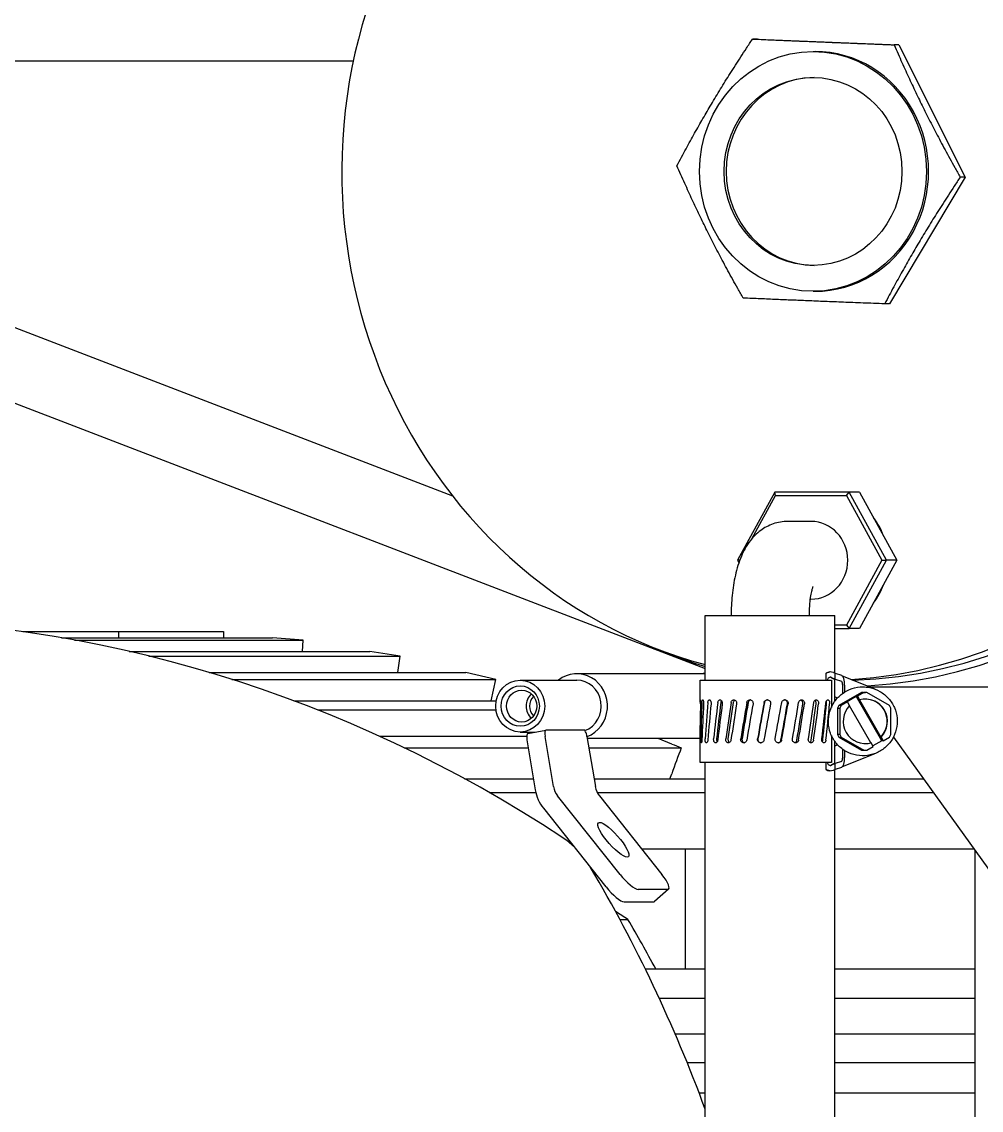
# Model space of a CAD drawing. Header units: millimetres. Extents: x -360063 to 84100, y -179792 to 59400.
# Drawn here: x 7804.4 to 7952.4, y 43880.3 to 44048.3 of the extents above; entities that cross this region are included whole.
import ezdxf

# ---------------------------------------------------------------- set-up
doc = ezdxf.new("R2010")
doc.units = ezdxf.units.MM
doc.header["$LTSCALE"] = 100
doc.layers.add('Visible', color=7, linetype='Continuous', lineweight=25)

msp = doc.modelspace()

# ---------------------------------------------------------------- linework, layer by layer
at = {"layer": 'Visible'}
for p, q in [((7917.83, 44045.6), (7917.08, 44045.6)), ((7917.83, 44045.6), (7939.67, 44044.71)), ((7939.67, 44044.71), (7938.92, 44044.71)), ((7939.67, 44044.71), (7949.87, 44024.29)), ((7926.41, 44043.67), (7926.73, 44043.67)), ((7855.49, 44042.17), (7743.44, 44042.17)), ((7741.82, 44024.71), (7870.8, 43975.11)), ((7949.87, 44024.29), (7938.22, 44004.74)), ((7949.87, 44024.29), (7949.11, 44024.29)), ((7730.02, 44017.6), (7909.79, 43948.46)), ((7926.41, 44006.67), (7926.73, 44006.67)), ((7938.22, 44004.74), (7937.47, 44004.74)), ((7920.51, 43975.67), (7914.77, 43965.17)), ((7931.99, 43975.67), (7920.51, 43975.67)), ((7920.62, 43975.17), (7920.51, 43975.67)), ((7931.55, 43975.17), (7931.99, 43975.67)), ((7933.6, 43975.67), (7931.99, 43975.67)), ((7937.72, 43965.17), (7931.99, 43975.67)), ((7933.6, 43975.67), (7939.34, 43965.17)), ((7916.96, 43968.47), (7920.62, 43975.17)), ((7920.62, 43975.17), (7931.55, 43975.17)), ((7931.55, 43975.17), (7937.01, 43965.17)), ((7926.09, 43971.17), (7922.53, 43971.17)), ((7915.11, 43965.17), (7914.77, 43965.17)), ((7914.77, 43965.17), (7914.98, 43964.8)), ((7937.01, 43965.17), (7931.55, 43955.17)), ((7931.99, 43954.67), (7937.72, 43965.17)), ((7939.34, 43965.17), (7933.6, 43954.67)), ((7937.01, 43965.17), (7937.72, 43965.17)), ((7939.34, 43965.17), (7937.72, 43965.17)), ((7926.09, 43959.17), (7925.95, 43959.17)), ((7909.79, 43956.67), (7929.79, 43956.67)), ((7909.79, 43946.67), (7909.79, 43956.67)), ((7929.79, 43947.75), (7929.79, 43956.67)), ((7804.51, 43954.17), (7819.33, 43954.17)), ((7819.33, 43953.23), (7819.33, 43954.17)), ((7819.33, 43954.17), (7835.46, 43954.17)), ((7835.46, 43954.17), (7835.46, 43953.23)), ((7931.55, 43955.17), (7929.79, 43955.17)), ((7929.79, 43954.67), (7931.99, 43954.67)), ((7931.55, 43955.17), (7931.99, 43954.67)), ((7933.6, 43954.67), (7931.99, 43954.67)), ((7810.48, 43953.23), (7843.05, 43953.23)), ((7812.5, 43952.86), (7847.77, 43952.86)), ((7847.77, 43952.86), (7843.05, 43953.23)), ((7847.65, 43951.12), (7847.77, 43952.86)), ((7820.91, 43951.12), (7858.05, 43951.12)), ((7823.96, 43950.4), (7862.73, 43950.4)), ((7862.73, 43950.4), (7858.05, 43951.12)), ((7862.38, 43947.88), (7862.73, 43950.4)), ((7833.25, 43947.88), (7872.86, 43947.88)), ((7877.48, 43946.79), (7872.86, 43947.88)), ((7909.61, 43947.67), (7889.97, 43947.67)), ((7928.43, 43946.67), (7928.43, 43947.76)), ((7929.08, 43947.94), (7928.99, 43947.94)), ((7929.25, 43947.09), (7929.84, 43946.85)), ((7929.56, 43947.85), (7929.84, 43947.73)), ((7929.84, 43947.73), (7930.8, 43947.42)), ((7929.84, 43946.85), (7929.84, 43947.73)), ((7929.84, 43946.85), (7930.8, 43946.54)), ((7930.82, 43947.41), (7935.78, 43945.37)), ((7836.77, 43946.79), (7877.48, 43946.79)), ((7876.79, 43943.5), (7877.48, 43946.79)), ((7881.25, 43946.67), (7889.97, 43946.67)), ((7909.02, 43946.67), (7929.25, 43946.67)), ((7909.02, 43943.63), (7909.02, 43946.67)), ((7929.25, 43946.67), (7929.25, 43942.48)), ((7929.79, 43943.43), (7929.79, 43946.71)), ((7930.98, 43945.99), (7930.98, 43944.62)), ((7931.28, 43945.89), (7931.28, 43944.83)), ((7935.06, 43945.67), (7969.37, 43945.67)), ((7846.32, 43943.5), (7877.55, 43943.5)), ((7929.79, 43944.12), (7930.21, 43943.94)), ((7930.19, 43943.92), (7929.79, 43944.09)), ((7933.87, 43944.76), (7930.4, 43942.74)), ((7931.55, 43943.31), (7933.08, 43944.2)), ((7933.08, 43944.2), (7933.27, 43944.2)), ((7937.03, 43937.33), (7933.08, 43944.2)), ((7934.24, 43944.76), (7933.27, 43944.2)), ((7933.27, 43944.2), (7933.6, 43943.63)), ((7933.6, 43943.63), (7933.56, 43943.63)), ((7933.56, 43943.63), (7936.86, 43937.9)), ((7933.87, 43944.76), (7934.24, 43944.76)), ((7934.11, 43944.76), (7934.48, 43944.76)), ((7938.19, 43942.74), (7934.72, 43944.76)), ((7850.04, 43942.07), (7877.51, 43942.07)), ((7928.43, 43942.5), (7928.43, 43943.34)), ((7930.16, 43942.33), (7930.53, 43942.33)), ((7930.16, 43942.33), (7930.16, 43938.31)), ((7930.77, 43942.74), (7930.4, 43942.74)), ((7930.53, 43942.33), (7930.53, 43938.31)), ((7931.74, 43943.31), (7930.77, 43942.74)), ((7931.74, 43943.31), (7931.55, 43943.31)), ((7932.06, 43942.74), (7931.74, 43943.31)), ((7935.33, 43937.01), (7932.04, 43942.72)), ((7938.43, 43938.31), (7938.43, 43942.33)), ((7881.25, 43938.67), (7883.51, 43938.67)), ((7882.43, 43938.46), (7885.22, 43938.98)), ((7885.24, 43938.99), (7891.06, 43938.99)), ((7909.02, 43933.97), (7909.02, 43939.7)), ((7859.55, 43938.02), (7882.25, 43938.02)), ((7882.29, 43937.48), (7883.58, 43929.73)), ((7886.38, 43930.25), (7885.08, 43938)), ((7891.54, 43938), (7892.84, 43930.25)), ((7909.02, 43937.67), (7891.6, 43937.67)), ((7904.61, 43936.82), (7902.51, 43937.67)), ((7929.25, 43938.16), (7929.25, 43933.97)), ((7929.79, 43933.93), (7929.79, 43937.21)), ((7930.53, 43938.31), (7930.16, 43938.31)), ((7930.4, 43937.9), (7930.77, 43937.9)), ((7930.4, 43937.9), (7933.87, 43935.88)), ((7930.77, 43937.9), (7934.24, 43935.88)), ((7935.36, 43937.01), (7935.33, 43937.01)), ((7935.69, 43936.44), (7935.36, 43937.01)), ((7937.03, 43937.33), (7935.64, 43936.53)), ((7936.86, 43937.9), (7936.9, 43937.9)), ((7936.9, 43937.9), (7937.22, 43937.33)), ((7937.22, 43937.33), (7937.03, 43937.33)), ((7937.22, 43937.33), (7938.19, 43937.9)), ((7938.81, 43937.89), (7958.06, 43911.1)), ((7863.35, 43936.24), (7882.5, 43936.24)), ((7891.84, 43936.24), (7906.09, 43936.24)), ((7929.79, 43936.55), (7930.19, 43936.72)), ((7930.21, 43936.7), (7929.79, 43936.52)), ((7935.78, 43935.27), (7930.82, 43933.23)), ((7930.98, 43936.02), (7930.98, 43934.65)), ((7931.28, 43935.81), (7931.28, 43934.75)), ((7934.24, 43935.88), (7933.87, 43935.88)), ((7934.11, 43935.87), (7934.48, 43935.87)), ((7934.72, 43935.88), (7935.69, 43936.44)), ((7929.25, 43933.97), (7909.02, 43933.97)), ((7909.79, 43876.87), (7909.79, 43933.97)), ((7928.43, 43932.88), (7928.43, 43933.97)), ((7929.84, 43933.79), (7929.25, 43933.55)), ((7930.8, 43934.1), (7929.84, 43933.79)), ((7929.84, 43932.91), (7929.84, 43933.79)), ((7904.33, 43931.46), (7904.61, 43932.23)), ((7929.08, 43932.7), (7928.99, 43932.7)), ((7929.84, 43932.91), (7929.56, 43932.79)), ((7929.79, 43876.87), (7929.79, 43932.89)), ((7930.8, 43933.22), (7929.84, 43932.91)), ((7872.67, 43931.46), (7883.29, 43931.46)), ((7892.64, 43931.46), (7909.79, 43931.46)), ((7929.79, 43931.46), (7943.43, 43931.46)), ((7876.45, 43929.35), (7883.66, 43929.35)), ((7896.65, 43916.69), (7887, 43928.84)), ((7893.13, 43929.35), (7909.79, 43929.35)), ((7893.46, 43928.84), (7903.11, 43916.69)), ((7929.79, 43929.35), (7944.94, 43929.35)), ((7884.82, 43926.92), (7894.48, 43914.76)), ((7899.95, 43920.66), (7906.71, 43920.66)), ((7906.71, 43920.66), (7909.79, 43920.66)), ((7906.71, 43920.66), (7906.71, 43902.13)), ((7929.79, 43920.66), (7951.18, 43920.66)), ((7951.41, 43615.17), (7951.41, 43920.36)), ((7903.97, 43914.39), (7899.45, 43914.39)), ((7904.13, 43914.44), (7901.96, 43912.52)), ((7897.27, 43912.46), (7901.79, 43912.46)), ((7896.62, 43909.75), (7897.86, 43909.75)), ((7900.53, 43902.13), (7909.79, 43902.13)), ((7929.79, 43902.13), (7951.41, 43902.13)), ((7902.69, 43897.6), (7909.79, 43897.6)), ((7929.79, 43897.6), (7951.41, 43897.6)), ((7905.15, 43892.08), (7909.79, 43892.08)), ((7929.79, 43892.08), (7951.41, 43892.08)), ((7906.99, 43887.7), (7909.79, 43887.7)), ((7929.79, 43887.7), (7951.41, 43887.7)), ((7908.83, 43883.02), (7909.79, 43883.02)), ((7929.79, 43883.02), (7951.41, 43883.02))]:
    msp.add_line(p, q, dxfattribs=at)
for centre, major_axis, ratio, start_param, end_param in [((7907.19, 43800.17), (0, 476.5), 0.946407, 0.109602, 2.931834), ((7901.38, 43800.17), (0, 461), 0.946407, 6.257012, 9.247012), ((7930.61, 44025.17), (0, -79.5), 0.946407, 0.055233, 2.97471), ((7928.02, 44025.17), (0, 78.5), 0.946407, 3.199258, 6.089723), ((7930.61, 44025.17), (0, 78.5), 0.946407, 3.167839, 6.089723), ((7928.02, 44025.17), (0, -78.5), 0.946407, 4.187872, 6.035192), ((7926.73, 44025.17), (0, -18.5), 0.946407, 0, 3.141593), ((7926.73, 44025.17), (0, -14.5), 0.946407, 3.153361, 6.271417), ((7926.09, 43965.17), (0, 6), 0.946407, 3.141593, 6.283185), ((7928.02, 43965.17), (0, -10.48), 0.946407, 1.939604, 2.249186), ((7928.02, 43965.17), (0, -10.48), 0.946407, 0.892406, 1.201989), ((7776.38, 43734.35), (0, 221.82), 0.946407, 5.723661, 6.283185), ((7930.61, 44025.17), (0, -79.5), 0.946407, 5.892144, 6.002814), ((7889.97, 43942.67), (0, 5), 0.946407, 3.482459, 6.926686), ((7929.08, 43946.67), (-0.65, 1.09), 0.998456, 5.355764, 6.283185), ((7929.08, 43946.67), (0, 0.457), 0.996743, 5.894376, 7.853982), ((7919.79, 43950.79), (-10, 4.09), 0.028311, 3.153163, 3.516347), ((7930.8, 43946.05), (-0.06, 1.38), 0.346229, 4.58363, 6.154426), ((7889.97, 43942.67), (0, 4), 0.946407, 3.476473, 6.283185), ((7930.8, 43946.05), (-0.022, 0.497), 0.346229, 4.58363, 6.154426), ((7884.48, 43942.67), (0, -2.46), 0.946407, 3.846275, 5.578503), ((7884.57, 43942.67), (0, -2), 0.946407, 3.867689, 5.557089), ((7934.48, 43940.32), (0, 3.43), 0.996743, 3.927447, 6.544529), ((7934.11, 43940.32), (0, 4.44), 0.996743, 0, 0.05329), ((7934.48, 43940.32), (0, 4.44), 0.996743, 6.229895, 6.336476), ((7934.44, 43940.32), (0, 3.43), 0.996743, 3.927447, 6.278091), ((7919.79, 43937.46), (0.42, -59.61), 0.18052, 4.617401, 4.67365), ((7919.79, 43943.18), (0.42, -59.61), 0.18052, 4.710375, 4.721636), ((7919.79, 43943.18), (-2.38, -59.61), 0.176183, 4.71868, 4.813157), ((7919.79, 43937.46), (-2.38, -59.61), 0.176183, 4.625706, 4.720183), ((7919.79, 43943.18), (-5, -59.61), 0.160003, 4.725063, 4.81954), ((7919.79, 43937.46), (-5, -59.61), 0.160003, 4.632089, 4.726566), ((7919.79, 43943.18), (7.26, 59.61), 0.133502, 1.586297, 1.680774), ((7919.79, 43943.18), (-6.85, -56.23), 0.133502, 4.727844, 4.828008), ((7919.79, 43937.46), (7.26, 59.61), 0.133502, 1.493323, 1.5878), ((7919.79, 43943.18), (9.01, 59.61), 0.098892, 1.584997, 1.679474), ((7919.79, 43943.18), (-8.5, -56.23), 0.098892, 4.726545, 4.826708), ((7919.79, 43937.46), (9.01, 59.61), 0.098892, 1.492023, 1.5865), ((7919.79, 43943.18), (10.19, 59.61), 0.058644, 1.580066, 1.674543), ((7919.79, 43943.18), (-9.61, -56.24), 0.058644, 4.721613, 4.821777), ((7919.79, 43937.46), (10.19, 59.61), 0.058644, 1.487092, 1.581569), ((7919.79, 43943.18), (10.73, 59.61), 0.015219, 1.572784, 1.667261), ((7919.79, 43943.18), (-10.12, -56.24), 0.015219, 4.714332, 4.814496), ((7919.79, 43937.46), (10.73, 59.61), 0.015219, 1.47981, 1.574287), ((7919.79, 43943.18), (10.63, 59.61), 0.02901, 4.623836, 4.718313), ((7919.79, 43937.46), (-10.03, -56.24), 0.02901, 1.575173, 1.675336), ((7919.79, 43937.46), (10.63, 59.61), 0.02901, 4.71681, 4.811287), ((7919.79, 43943.18), (9.89, 59.61), 0.0717, 4.630553, 4.72503), ((7919.79, 43937.46), (-9.33, -56.24), 0.0717, 1.581889, 1.682053), ((7919.79, 43937.46), (9.89, 59.61), 0.0717, 4.723527, 4.818004), ((7919.79, 43943.18), (8.52, 59.61), 0.110452, 4.634455, 4.728932), ((7919.79, 43937.46), (-8.04, -56.23), 0.110452, 1.585792, 1.685955), ((7919.79, 43937.46), (8.52, 59.61), 0.110452, 4.727429, 4.821906), ((7919.79, 43943.18), (6.6, 59.61), 0.142784, 4.63447, 4.728947), ((7919.79, 43937.46), (-6.23, -56.23), 0.142784, 1.585807, 1.68597), ((7919.79, 43937.46), (6.6, 59.61), 0.142784, 4.727444, 4.821921), ((7934.11, 43940.32), (0, -4.44), 0.996743, 4.1355, 4.242081), ((7934.48, 43940.32), (0, -4.44), 0.996743, 4.1355, 4.242081), ((7934.48, 43940.32), (0, -3.43), 0.996743, 3.927447, 6.544529), ((7934.48, 43940.32), (0, 4.44), 0.996743, 5.182697, 5.289278), ((7882.61, 43937.48), (-0.183, 0.983), 0.318069, 0, 1.511606), ((7885.41, 43938), (-0.183, 0.983), 0.318069, 6.223995, 7.794791), ((7891.22, 43938), (-0.183, 0.983), 0.318069, 4.653198, 6.223995), ((7907.84, 43936.82), (9.99, -3.65), 0.108623, 4.423145, 4.576363), ((7934.11, 43940.32), (0, -4.44), 0.996743, 5.182697, 5.289278), ((7934.48, 43940.32), (0, -4.44), 0.996743, 5.182697, 5.289278), ((7934.44, 43940.32), (0, -3.43), 0.996743, 0.005094, 0.261344), ((7934.48, 43940.32), (0, 4.44), 0.996743, 4.1355, 4.242081), ((7907.84, 43932.23), (9.58, 26.26), 0.108623, 1.457206, 1.610424), ((7934.11, 43940.32), (0, -4.44), 0.996743, 6.229895, 6.283185), ((7934.48, 43940.32), (0, -4.44), 0.996743, 6.229895, 6.336476), ((7929.08, 43933.97), (0.173, -0.423), 0.997678, 4.323579, 6.283185), ((7919.79, 43929.85), (-10, -4.09), 0.028311, 2.766838, 3.130022), ((7930.8, 43934.59), (0.06, 1.38), 0.346229, 3.270352, 4.841148), ((7930.8, 43934.59), (0.022, 0.497), 0.346229, 3.270352, 4.841148), ((7929.08, 43933.97), (0.48, -1.18), 0.997678, 5.355764, 6.283185), ((7889.17, 43930.77), (0, -3), 0.946407, 4.886922, 5.410521), ((7895.63, 43930.77), (0, 3), 0.946407, 1.745329, 2.268928), ((7889.17, 43930.77), (0, 6), 0.946407, 1.745329, 2.268928), ((7880.78, 43910.48), (0, 14), 0.946407, 5.56247, 5.723661), ((7714.09, 43800.17), (0, 221.82), 0.946407, 5.082756, 5.271034), ((7897.62, 43916.69), (1.99, -2.24), 0.247414, 4.496449, 6.067245), ((7902.14, 43916.69), (1.99, -2.24), 0.247414, 6.067245, 7.638041), ((7895.45, 43914.76), (1.99, -2.24), 0.247414, 4.496449, 6.067245), ((7899.97, 43914.76), (1.99, -2.24), 0.247414, 6.067245, 6.283185), ((7794.15, 43734.35), (0, 206.82), 0.946407, 5.724772, 5.736279), ((7731.85, 43800.17), (0, 206.82), 0.946407, 5.227927, 5.270802)]:
    msp.add_ellipse(centre, major_axis=major_axis, ratio=ratio, start_param=start_param, end_param=end_param, dxfattribs=at)
for centre, major_axis, ratio in [((7926.41, 44025.17), (0, -18.5), 0.946407), ((7926.41, 44025.17), (0, -14.5), 0.946407), ((7881.25, 43942.67), (0, 4), 0.946407), ((7881.25, 43942.67), (0, -3.12), 0.946407), ((7881.47, 43942.67), (0, 2.46), 0.946407), ((7895.62, 43922.05), (-2.32, 2.62), 0.247414)]:
    msp.add_ellipse(centre, major_axis=major_axis, ratio=ratio, dxfattribs=at)
for points in [[(7905.43, 44026.05), (7910.58, 44035.82), (7917.08, 44045.6)], [(7917.08, 44045.6), (7927.32, 44045.16), (7938.92, 44044.71)], [(7938.92, 44044.71), (7943.34, 44034.5), (7949.11, 44024.29)], [(7915.63, 44005.63), (7909.85, 44015.84), (7905.43, 44026.05)], [(7949.11, 44024.29), (7942.61, 44014.52), (7937.47, 44004.74)], [(7937.47, 44004.74), (7925.87, 44005.18), (7915.63, 44005.63)]]:
    msp.add_rational_spline(points, [1.12544641671, 1.29955358329, 1.12544641671], degree=2, dxfattribs=at)
for points, knots in [([(7922.53, 43971.17), (7921.75, 43971.17), (7920.97, 43971.03), (7919.53, 43970.53), (7918.89, 43970.17), (7917.67, 43969.28), (7917.17, 43968.75), (7916.11, 43967.4), (7915.7, 43966.61), (7914.95, 43964.84), (7914.66, 43963.87), (7914.2, 43961.85), (7914.04, 43960.81), (7913.84, 43958.73), (7913.79, 43957.7), (7913.79, 43956.67)], [1.570796, 1.570796, 1.570796, 1.570796, 1.681259, 1.681259, 1.802819, 1.802819, 1.961672, 1.961672, 2.217238, 2.217238, 2.531397, 2.531397, 2.845557, 2.845557, 3.141593, 3.141593, 3.141593, 3.141593]), ([(7926.41, 43961.13), (7926.41, 43961.13), (7926.41, 43961.13), (7926.4, 43961.11), (7926.38, 43961.05), (7926.31, 43960.86), (7926.26, 43960.71), (7926.15, 43960.3), (7926.09, 43960.02), (7925.97, 43959.34), (7925.91, 43958.93), (7925.83, 43958), (7925.8, 43957.47), (7925.79, 43956.85), (7925.79, 43956.76), (7925.79, 43956.67)], [2.1506489, 2.1506489, 2.1506489, 2.1506489, 2.1726366, 2.1726366, 2.3015668, 2.3015668, 2.4546941, 2.4546941, 2.6398917, 2.6398917, 2.8575886, 2.8575886, 3.0994108, 3.0994108, 3.1415927, 3.1415927, 3.1415927, 3.1415927]), ([(7909.79, 43947.84), (7909.69, 43947.78), (7909.6, 43947.74), (7909.49, 43947.69), (7909.45, 43947.68), (7909.43, 43947.67)], [1.32705719, 1.32705719, 1.32705719, 1.32705719, 1.38236201, 1.38236201, 1.41536482, 1.41536482, 1.41536482, 1.41536482]), ([(7928.43, 43947.76), (7928.43, 43947.76), (7928.43, 43947.76), (7928.62, 43947.89), (7928.83, 43947.94), (7928.99, 43947.94)], [-2.8133866, -2.8133866, -2.8133866, -2.8133866, -2.8128373, -2.8128373, -2.69361, -2.69361, -2.69361, -2.69361]), ([(7934.09, 43945.64), (7933.53, 43945.64), (7932.96, 43945.55), (7931.89, 43945.19), (7931.38, 43944.92), (7930.47, 43944.25), (7930.07, 43943.84), (7929.42, 43942.91), (7929.17, 43942.39), (7928.85, 43941.3), (7928.77, 43940.73), (7928.81, 43939.6), (7928.91, 43939.03), (7929.3, 43937.97), (7929.58, 43937.47), (7930.28, 43936.58), (7930.71, 43936.19), (7931.65, 43935.56), (7932.17, 43935.33), (7933.27, 43935.04), (7933.84, 43934.98), (7934.96, 43935.04), (7935.52, 43935.17), (7936.57, 43935.59), (7937.07, 43935.88), (7937.93, 43936.61), (7938.31, 43937.05), (7938.9, 43938.01), (7939.12, 43938.54), (7939.38, 43939.65), (7939.42, 43940.22), (7939.32, 43941.35), (7939.18, 43941.91), (7938.73, 43942.95), (7938.43, 43943.43), (7937.67, 43944.28), (7937.23, 43944.64), (7936.25, 43945.21), (7935.71, 43945.41), (7934.81, 43945.6), (7934.45, 43945.64), (7934.09, 43945.64)], [0, 0, 0, 0, 0.319902, 0.319902, 0.639824, 0.639824, 0.959797, 0.959797, 1.27983, 1.27983, 1.599911, 1.599911, 1.920008, 1.920008, 2.240082, 2.240082, 2.560105, 2.560105, 2.880067, 2.880067, 3.199983, 3.199983, 3.519886, 3.519886, 3.839815, 3.839815, 4.159798, 4.159798, 4.479842, 4.479842, 4.799929, 4.799929, 5.120024, 5.120024, 5.440091, 5.440091, 5.760103, 5.760103, 6.080054, 6.080054, 6.283185, 6.283185, 6.283185, 6.283185]), ([(7909.03, 43943.22), (7909.03, 43943.26), (7909.03, 43943.29), (7909.02, 43943.39), (7909.02, 43943.45), (7909.02, 43943.54), (7909.02, 43943.58), (7909.02, 43943.63), (7909.02, 43943.64), (7909.02, 43943.64), (7909.02, 43943.63), (7909.03, 43943.58), (7909.03, 43943.54), (7909.03, 43943.45), (7909.03, 43943.39), (7909.04, 43943.26), (7909.04, 43943.2), (7909.04, 43943.1), (7909.04, 43943.07), (7909.04, 43943.04)], [-0.297539, -0.297539, -0.297539, -0.297539, -0.2872549, -0.2872549, -0.2681189, -0.2681189, -0.2489743, -0.2489743, -0.2298297, -0.2298297, -0.2106519, -0.2106519, -0.191474, -0.191474, -0.1723347, -0.1723347, -0.1531954, -0.1531954, -0.1443419, -0.1443419, -0.1443419, -0.1443419]), ([(7909.27, 43943.22), (7909.27, 43943.26), (7909.27, 43943.29), (7909.28, 43943.39), (7909.29, 43943.45), (7909.31, 43943.54), (7909.33, 43943.58), (7909.36, 43943.63), (7909.37, 43943.64), (7909.41, 43943.64), (7909.43, 43943.63), (7909.46, 43943.58), (7909.48, 43943.54), (7909.5, 43943.45), (7909.51, 43943.39), (7909.53, 43943.26), (7909.53, 43943.2), (7909.53, 43943.1), (7909.53, 43943.07), (7909.53, 43943.04)], [-0.297539, -0.297539, -0.297539, -0.297539, -0.2872549, -0.2872549, -0.2681189, -0.2681189, -0.2489743, -0.2489743, -0.2298297, -0.2298297, -0.210663, -0.210663, -0.1914964, -0.1914964, -0.1723459, -0.1723459, -0.1531954, -0.1531954, -0.1443422, -0.1443422, -0.1443422, -0.1443422]), ([(7910.19, 43943.22), (7910.19, 43943.26), (7910.2, 43943.29), (7910.21, 43943.39), (7910.23, 43943.45), (7910.27, 43943.54), (7910.3, 43943.58), (7910.36, 43943.63), (7910.39, 43943.64), (7910.46, 43943.64), (7910.49, 43943.63), (7910.56, 43943.58), (7910.58, 43943.54), (7910.63, 43943.45), (7910.65, 43943.39), (7910.68, 43943.26), (7910.69, 43943.2), (7910.69, 43943.1), (7910.69, 43943.07), (7910.68, 43943.04)], [-0.297539, -0.297539, -0.297539, -0.297539, -0.2872549, -0.2872549, -0.2681189, -0.2681189, -0.2489743, -0.2489743, -0.2298297, -0.2298297, -0.210663, -0.210663, -0.1914964, -0.1914964, -0.1723459, -0.1723459, -0.1531954, -0.1531954, -0.1443422, -0.1443422, -0.1443422, -0.1443422]), ([(7911.72, 43943.22), (7911.72, 43943.26), (7911.73, 43943.29), (7911.76, 43943.39), (7911.78, 43943.45), (7911.84, 43943.54), (7911.88, 43943.58), (7911.97, 43943.63), (7912.02, 43943.64), (7912.1, 43943.64), (7912.15, 43943.63), (7912.24, 43943.58), (7912.28, 43943.54), (7912.35, 43943.45), (7912.38, 43943.39), (7912.41, 43943.26), (7912.42, 43943.2), (7912.42, 43943.1), (7912.42, 43943.07), (7912.42, 43943.04)], [-0.297539, -0.297539, -0.297539, -0.297539, -0.2872549, -0.2872549, -0.2681189, -0.2681189, -0.2489743, -0.2489743, -0.2298297, -0.2298297, -0.210663, -0.210663, -0.1914964, -0.1914964, -0.1723459, -0.1723459, -0.1531954, -0.1531954, -0.1443422, -0.1443422, -0.1443422, -0.1443422]), ([(7912.29, 43943.52), (7912.28, 43943.51), (7912.28, 43943.5), (7912.24, 43943.45), (7912.21, 43943.39), (7912.19, 43943.29), (7912.18, 43943.26), (7912.18, 43943.22)], [0.26394046, 0.26394046, 0.26394046, 0.26394046, 0.26814613, 0.26814613, 0.28728214, 0.28728214, 0.29756626, 0.29756626, 0.29756626, 0.29756626]), ([(7913.77, 43943.22), (7913.77, 43943.26), (7913.78, 43943.29), (7913.81, 43943.39), (7913.85, 43943.45), (7913.92, 43943.54), (7913.97, 43943.58), (7914.08, 43943.63), (7914.13, 43943.64), (7914.24, 43943.64), (7914.3, 43943.63), (7914.41, 43943.58), (7914.46, 43943.54), (7914.54, 43943.45), (7914.57, 43943.39), (7914.62, 43943.26), (7914.63, 43943.2), (7914.63, 43943.1), (7914.63, 43943.07), (7914.62, 43943.04)], [-0.297539, -0.297539, -0.297539, -0.297539, -0.2872549, -0.2872549, -0.2681189, -0.2681189, -0.2489743, -0.2489743, -0.2298297, -0.2298297, -0.210663, -0.210663, -0.1914964, -0.1914964, -0.1723459, -0.1723459, -0.1531954, -0.1531954, -0.1443422, -0.1443422, -0.1443422, -0.1443422]), ([(7914.36, 43943.6), (7914.31, 43943.57), (7914.26, 43943.53), (7914.19, 43943.45), (7914.15, 43943.39), (7914.12, 43943.29), (7914.11, 43943.26), (7914.11, 43943.22)], [0.24954057, 0.24954057, 0.24954057, 0.24954057, 0.26814613, 0.26814613, 0.28728214, 0.28728214, 0.29756626, 0.29756626, 0.29756626, 0.29756626]), ([(7916.2, 43943.22), (7916.2, 43943.26), (7916.21, 43943.29), (7916.25, 43943.39), (7916.29, 43943.45), (7916.37, 43943.54), (7916.43, 43943.58), (7916.55, 43943.63), (7916.61, 43943.64), (7916.74, 43943.64), (7916.8, 43943.63), (7916.92, 43943.58), (7916.98, 43943.54), (7917.06, 43943.45), (7917.1, 43943.39), (7917.15, 43943.26), (7917.16, 43943.2), (7917.16, 43943.1), (7917.16, 43943.07), (7917.16, 43943.04)], [-0.297539, -0.297539, -0.297539, -0.297539, -0.2872549, -0.2872549, -0.2681189, -0.2681189, -0.2489743, -0.2489743, -0.2298297, -0.2298297, -0.2106519, -0.2106519, -0.191474, -0.191474, -0.1723347, -0.1723347, -0.1531954, -0.1531954, -0.1443419, -0.1443419, -0.1443419, -0.1443419]), ([(7916.78, 43943.63), (7916.75, 43943.62), (7916.72, 43943.61), (7916.63, 43943.58), (7916.58, 43943.54), (7916.49, 43943.45), (7916.46, 43943.39), (7916.42, 43943.29), (7916.41, 43943.26), (7916.4, 43943.22)], [0.24027387, 0.24027387, 0.24027387, 0.24027387, 0.24900042, 0.24900042, 0.26814613, 0.26814613, 0.28728214, 0.28728214, 0.29756626, 0.29756626, 0.29756626, 0.29756626]), ([(7918.86, 43943.22), (7918.87, 43943.26), (7918.88, 43943.29), (7918.92, 43943.39), (7918.96, 43943.45), (7919.05, 43943.54), (7919.1, 43943.58), (7919.23, 43943.63), (7919.3, 43943.64), (7919.42, 43943.64), (7919.49, 43943.63), (7919.62, 43943.58), (7919.67, 43943.54), (7919.76, 43943.45), (7919.8, 43943.39), (7919.86, 43943.26), (7919.87, 43943.2), (7919.87, 43943.1), (7919.87, 43943.07), (7919.86, 43943.04)], [-0.297539, -0.297539, -0.297539, -0.297539, -0.2872549, -0.2872549, -0.2681189, -0.2681189, -0.2489743, -0.2489743, -0.2298297, -0.2298297, -0.210663, -0.210663, -0.1914964, -0.1914964, -0.1723459, -0.1723459, -0.1531954, -0.1531954, -0.1443422, -0.1443422, -0.1443422, -0.1443422]), ([(7919.39, 43943.64), (7919.33, 43943.64), (7919.27, 43943.62), (7919.16, 43943.58), (7919.1, 43943.54), (7919.01, 43943.45), (7918.97, 43943.39), (7918.93, 43943.29), (7918.92, 43943.26), (7918.91, 43943.22)], [0.23248885, 0.23248885, 0.23248885, 0.23248885, 0.24900042, 0.24900042, 0.26814613, 0.26814613, 0.28728214, 0.28728214, 0.29756626, 0.29756626, 0.29756626, 0.29756626]), ([(7921.58, 43943.22), (7921.59, 43943.26), (7921.6, 43943.29), (7921.64, 43943.39), (7921.68, 43943.45), (7921.76, 43943.54), (7921.82, 43943.58), (7921.94, 43943.63), (7922.01, 43943.64), (7922.13, 43943.64), (7922.2, 43943.63), (7922.32, 43943.58), (7922.38, 43943.54), (7922.47, 43943.45), (7922.5, 43943.39), (7922.55, 43943.26), (7922.57, 43943.2), (7922.57, 43943.1), (7922.56, 43943.07), (7922.56, 43943.04)], [-0.297539, -0.297539, -0.297539, -0.297539, -0.2872549, -0.2872549, -0.2681189, -0.2681189, -0.2489743, -0.2489743, -0.2298297, -0.2298297, -0.2106519, -0.2106519, -0.191474, -0.191474, -0.1723347, -0.1723347, -0.1531954, -0.1531954, -0.1443419, -0.1443419, -0.1443419, -0.1443419]), ([(7922.46, 43943.04), (7922.46, 43943.07), (7922.47, 43943.1), (7922.47, 43943.2), (7922.45, 43943.26), (7922.4, 43943.39), (7922.37, 43943.45), (7922.28, 43943.54), (7922.22, 43943.58), (7922.12, 43943.62), (7922.07, 43943.63), (7922.02, 43943.64)], [0.14435538, 0.14435538, 0.14435538, 0.14435538, 0.15320907, 0.15320907, 0.17234884, 0.17234884, 0.1914886, 0.1914886, 0.21067165, 0.21067165, 0.22475132, 0.22475132, 0.22475132, 0.22475132]), ([(7924.19, 43943.22), (7924.19, 43943.26), (7924.2, 43943.29), (7924.24, 43943.39), (7924.27, 43943.45), (7924.36, 43943.54), (7924.41, 43943.58), (7924.52, 43943.63), (7924.58, 43943.64), (7924.7, 43943.64), (7924.76, 43943.63), (7924.87, 43943.58), (7924.92, 43943.54), (7925, 43943.45), (7925.03, 43943.39), (7925.08, 43943.26), (7925.09, 43943.2), (7925.09, 43943.1), (7925.09, 43943.07), (7925.08, 43943.04)], [-0.297539, -0.297539, -0.297539, -0.297539, -0.2872549, -0.2872549, -0.2681189, -0.2681189, -0.2489743, -0.2489743, -0.2298297, -0.2298297, -0.2106519, -0.2106519, -0.191474, -0.191474, -0.1723347, -0.1723347, -0.1531954, -0.1531954, -0.1443419, -0.1443419, -0.1443419, -0.1443419]), ([(7924.83, 43943.04), (7924.84, 43943.07), (7924.84, 43943.1), (7924.84, 43943.2), (7924.83, 43943.26), (7924.78, 43943.39), (7924.75, 43943.45), (7924.67, 43943.54), (7924.62, 43943.58), (7924.55, 43943.61), (7924.53, 43943.61), (7924.51, 43943.62)], [0.14435564, 0.14435564, 0.14435564, 0.14435564, 0.15320907, 0.15320907, 0.17236141, 0.17236141, 0.19151376, 0.19151376, 0.21068423, 0.21068423, 0.21620115, 0.21620115, 0.21620115, 0.21620115]), ([(7926.51, 43943.22), (7926.52, 43943.26), (7926.53, 43943.29), (7926.56, 43943.39), (7926.59, 43943.45), (7926.66, 43943.54), (7926.7, 43943.58), (7926.8, 43943.63), (7926.85, 43943.64), (7926.94, 43943.64), (7926.99, 43943.63), (7927.09, 43943.58), (7927.13, 43943.54), (7927.2, 43943.45), (7927.22, 43943.39), (7927.26, 43943.26), (7927.27, 43943.2), (7927.27, 43943.1), (7927.27, 43943.07), (7927.26, 43943.04)], [-0.297539, -0.297539, -0.297539, -0.297539, -0.2872549, -0.2872549, -0.2681189, -0.2681189, -0.2489743, -0.2489743, -0.2298297, -0.2298297, -0.2106519, -0.2106519, -0.191474, -0.191474, -0.1723347, -0.1723347, -0.1531954, -0.1531954, -0.1443419, -0.1443419, -0.1443419, -0.1443419]), ([(7926.88, 43943.04), (7926.89, 43943.07), (7926.89, 43943.1), (7926.89, 43943.2), (7926.88, 43943.26), (7926.84, 43943.39), (7926.81, 43943.45), (7926.76, 43943.52), (7926.73, 43943.55), (7926.7, 43943.57)], [0.14435538, 0.14435538, 0.14435538, 0.14435538, 0.15320907, 0.15320907, 0.17234884, 0.17234884, 0.1914886, 0.1914886, 0.20446446, 0.20446446, 0.20446446, 0.20446446]), ([(7928.41, 43943.22), (7928.41, 43943.26), (7928.42, 43943.29), (7928.44, 43943.39), (7928.46, 43943.45), (7928.52, 43943.54), (7928.55, 43943.58), (7928.62, 43943.63), (7928.66, 43943.64), (7928.73, 43943.64), (7928.77, 43943.63), (7928.84, 43943.58), (7928.87, 43943.54), (7928.92, 43943.45), (7928.94, 43943.39), (7928.97, 43943.26), (7928.97, 43943.2), (7928.97, 43943.1), (7928.97, 43943.07), (7928.97, 43943.04)], [-0.297539, -0.297539, -0.297539, -0.297539, -0.2872549, -0.2872549, -0.2681189, -0.2681189, -0.2489743, -0.2489743, -0.2298297, -0.2298297, -0.210663, -0.210663, -0.1914964, -0.1914964, -0.1723459, -0.1723459, -0.1531954, -0.1531954, -0.1443422, -0.1443422, -0.1443422, -0.1443422]), ([(7928.48, 43943.04), (7928.48, 43943.07), (7928.48, 43943.1), (7928.48, 43943.2), (7928.48, 43943.26), (7928.46, 43943.35), (7928.45, 43943.37), (7928.45, 43943.39)], [0.14435538, 0.14435538, 0.14435538, 0.14435538, 0.15320907, 0.15320907, 0.17234884, 0.17234884, 0.17950299, 0.17950299, 0.17950299, 0.17950299]), ([(7909.27, 43937.42), (7909.27, 43937.38), (7909.26, 43937.35), (7909.26, 43937.25), (7909.25, 43937.19), (7909.23, 43937.1), (7909.22, 43937.06), (7909.2, 43937.01), (7909.18, 43937), (7909.16, 43937), (7909.15, 43937.01), (7909.13, 43937.06), (7909.12, 43937.1), (7909.11, 43937.19), (7909.11, 43937.25), (7909.1, 43937.38), (7909.1, 43937.44), (7909.1, 43937.51), (7909.1, 43937.54), (7909.1, 43937.57), (7909.1, 43937.6)], [-0.1443435, -0.1443435, -0.1443435, -0.1443435, -0.1340594, -0.1340594, -0.1149235, -0.1149235, -0.0957789, -0.0957789, -0.0766343, -0.0766343, -0.0574564, -0.0574564, -0.0382786, -0.0382786, -0.0191393, -0.0191393, 0, 0, 0, 0.0088535, 0.0088535, 0.0088535, 0.0088535]), ([(7910.18, 43937.42), (7910.18, 43937.38), (7910.17, 43937.35), (7910.16, 43937.25), (7910.14, 43937.19), (7910.1, 43937.1), (7910.07, 43937.06), (7910.02, 43937.01), (7909.99, 43937), (7909.94, 43937), (7909.91, 43937.01), (7909.86, 43937.06), (7909.84, 43937.1), (7909.81, 43937.19), (7909.79, 43937.25), (7909.77, 43937.38), (7909.77, 43937.44), (7909.77, 43937.51), (7909.77, 43937.54), (7909.77, 43937.57), (7909.77, 43937.6)], [-0.1443435, -0.1443435, -0.1443435, -0.1443435, -0.1340594, -0.1340594, -0.1149235, -0.1149235, -0.0957789, -0.0957789, -0.0766343, -0.0766343, -0.0574564, -0.0574564, -0.0382786, -0.0382786, -0.0191393, -0.0191393, 0, 0, 0, 0.0088535, 0.0088535, 0.0088535, 0.0088535]), ([(7911.71, 43937.42), (7911.7, 43937.38), (7911.7, 43937.35), (7911.67, 43937.25), (7911.65, 43937.19), (7911.59, 43937.1), (7911.55, 43937.06), (7911.47, 43937.01), (7911.43, 43937), (7911.35, 43937), (7911.31, 43937.01), (7911.23, 43937.06), (7911.19, 43937.1), (7911.14, 43937.19), (7911.12, 43937.25), (7911.09, 43937.38), (7911.08, 43937.44), (7911.08, 43937.51), (7911.08, 43937.54), (7911.08, 43937.57), (7911.08, 43937.6)], [-0.1443435, -0.1443435, -0.1443435, -0.1443435, -0.1340594, -0.1340594, -0.1149235, -0.1149235, -0.0957789, -0.0957789, -0.0766343, -0.0766343, -0.0574564, -0.0574564, -0.0382786, -0.0382786, -0.0191393, -0.0191393, 0, 0, 0, 0.0088535, 0.0088535, 0.0088535, 0.0088535]), ([(7911.54, 43937.6), (7911.54, 43937.57), (7911.54, 43937.54), (7911.54, 43937.51), (7911.54, 43937.44), (7911.54, 43937.38), (7911.57, 43937.25), (7911.6, 43937.2), (7911.62, 43937.16)], [0.29756445, 0.29756445, 0.29756445, 0.29756445, 0.30641814, 0.30641814, 0.30641814, 0.32555791, 0.32555791, 0.34373208, 0.34373208, 0.34373208, 0.34373208]), ([(7913.75, 43937.42), (7913.75, 43937.38), (7913.74, 43937.35), (7913.71, 43937.25), (7913.67, 43937.19), (7913.6, 43937.1), (7913.55, 43937.06), (7913.45, 43937.01), (7913.4, 43937), (7913.29, 43937), (7913.24, 43937.01), (7913.14, 43937.06), (7913.1, 43937.1), (7913.03, 43937.19), (7913, 43937.25), (7912.95, 43937.38), (7912.94, 43937.44), (7912.94, 43937.51), (7912.94, 43937.54), (7912.95, 43937.57), (7912.95, 43937.6)], [-0.1443435, -0.1443435, -0.1443435, -0.1443435, -0.1340594, -0.1340594, -0.1149235, -0.1149235, -0.0957789, -0.0957789, -0.0766343, -0.0766343, -0.0574564, -0.0574564, -0.0382786, -0.0382786, -0.0191393, -0.0191393, 0, 0, 0, 0.0088535, 0.0088535, 0.0088535, 0.0088535]), ([(7913.29, 43937.6), (7913.29, 43937.57), (7913.29, 43937.54), (7913.29, 43937.51), (7913.29, 43937.44), (7913.3, 43937.38), (7913.34, 43937.25), (7913.37, 43937.19), (7913.44, 43937.11), (7913.47, 43937.07), (7913.52, 43937.05)], [0.29756471, 0.29756471, 0.29756471, 0.29756471, 0.30641814, 0.30641814, 0.30641814, 0.32557049, 0.32557049, 0.34472283, 0.34472283, 0.36195861, 0.36195861, 0.36195861, 0.36195861]), ([(7916.18, 43937.42), (7916.18, 43937.38), (7916.17, 43937.35), (7916.13, 43937.25), (7916.09, 43937.19), (7916.01, 43937.1), (7915.96, 43937.06), (7915.84, 43937.01), (7915.78, 43937), (7915.66, 43937), (7915.59, 43937.01), (7915.48, 43937.06), (7915.43, 43937.1), (7915.34, 43937.19), (7915.31, 43937.25), (7915.26, 43937.38), (7915.25, 43937.44), (7915.25, 43937.51), (7915.25, 43937.54), (7915.25, 43937.57), (7915.26, 43937.6)], [-0.1443435, -0.1443435, -0.1443435, -0.1443435, -0.1340595, -0.1340595, -0.1149235, -0.1149235, -0.0957789, -0.0957789, -0.0766343, -0.0766343, -0.0574676, -0.0574676, -0.038301, -0.038301, -0.0191505, -0.0191505, 0, 0, 0, 0.0088533, 0.0088533, 0.0088533, 0.0088533]), ([(7915.46, 43937.6), (7915.46, 43937.57), (7915.45, 43937.54), (7915.45, 43937.51), (7915.45, 43937.44), (7915.47, 43937.38), (7915.51, 43937.25), (7915.55, 43937.19), (7915.63, 43937.1), (7915.68, 43937.06), (7915.77, 43937.03), (7915.79, 43937.02), (7915.82, 43937.01)], [0.29756471, 0.29756471, 0.29756471, 0.29756471, 0.30641814, 0.30641814, 0.30641814, 0.32557049, 0.32557049, 0.34472283, 0.34472283, 0.3638933, 0.3638933, 0.37227526, 0.37227526, 0.37227526, 0.37227526]), ([(7918.84, 43937.42), (7918.84, 43937.38), (7918.83, 43937.35), (7918.79, 43937.25), (7918.75, 43937.19), (7918.66, 43937.1), (7918.6, 43937.06), (7918.48, 43937.01), (7918.41, 43937), (7918.28, 43937), (7918.22, 43937.01), (7918.09, 43937.06), (7918.04, 43937.1), (7917.95, 43937.19), (7917.91, 43937.25), (7917.86, 43937.38), (7917.84, 43937.44), (7917.84, 43937.51), (7917.84, 43937.54), (7917.85, 43937.57), (7917.85, 43937.6)], [-0.1443435, -0.1443435, -0.1443435, -0.1443435, -0.1340594, -0.1340594, -0.1149235, -0.1149235, -0.0957789, -0.0957789, -0.0766343, -0.0766343, -0.0574564, -0.0574564, -0.0382786, -0.0382786, -0.0191393, -0.0191393, 0, 0, 0, 0.0088535, 0.0088535, 0.0088535, 0.0088535]), ([(7917.91, 43937.6), (7917.9, 43937.57), (7917.9, 43937.54), (7917.9, 43937.51), (7917.9, 43937.44), (7917.91, 43937.38), (7917.96, 43937.25), (7918, 43937.19), (7918.09, 43937.1), (7918.15, 43937.06), (7918.26, 43937.02), (7918.32, 43937), (7918.37, 43937)], [0.29756445, 0.29756445, 0.29756445, 0.29756445, 0.30641814, 0.30641814, 0.30641814, 0.32555791, 0.32555791, 0.34469767, 0.34469767, 0.36388072, 0.36388072, 0.38040688, 0.38040688, 0.38040688, 0.38040688]), ([(7921.57, 43937.42), (7921.56, 43937.38), (7921.55, 43937.35), (7921.51, 43937.25), (7921.47, 43937.19), (7921.38, 43937.1), (7921.33, 43937.06), (7921.2, 43937.01), (7921.13, 43937), (7921.01, 43937), (7920.94, 43937.01), (7920.81, 43937.06), (7920.76, 43937.1), (7920.67, 43937.19), (7920.63, 43937.25), (7920.58, 43937.38), (7920.56, 43937.44), (7920.56, 43937.51), (7920.56, 43937.54), (7920.57, 43937.57), (7920.57, 43937.6)], [-0.1443435, -0.1443435, -0.1443435, -0.1443435, -0.1340595, -0.1340595, -0.1149235, -0.1149235, -0.0957789, -0.0957789, -0.0766343, -0.0766343, -0.0574676, -0.0574676, -0.038301, -0.038301, -0.0191505, -0.0191505, 0, 0, 0, 0.0088533, 0.0088533, 0.0088533, 0.0088533]), ([(7921.02, 43937), (7921.07, 43937.01), (7921.12, 43937.02), (7921.22, 43937.06), (7921.28, 43937.1), (7921.37, 43937.19), (7921.41, 43937.25), (7921.45, 43937.35), (7921.46, 43937.38), (7921.46, 43937.42)], [0.38808379, 0.38808379, 0.38808379, 0.38808379, 0.40220949, 0.40220949, 0.42135521, 0.42135521, 0.44049121, 0.44049121, 0.45077533, 0.45077533, 0.45077533, 0.45077533]), ([(7924.17, 43937.42), (7924.17, 43937.38), (7924.16, 43937.35), (7924.12, 43937.25), (7924.09, 43937.19), (7924, 43937.1), (7923.95, 43937.06), (7923.83, 43937.01), (7923.77, 43937), (7923.65, 43937), (7923.59, 43937.01), (7923.47, 43937.06), (7923.42, 43937.1), (7923.33, 43937.19), (7923.29, 43937.25), (7923.24, 43937.38), (7923.23, 43937.44), (7923.23, 43937.51), (7923.23, 43937.54), (7923.24, 43937.57), (7923.24, 43937.6)], [-0.1443435, -0.1443435, -0.1443435, -0.1443435, -0.1340595, -0.1340595, -0.1149235, -0.1149235, -0.0957789, -0.0957789, -0.0766343, -0.0766343, -0.0574676, -0.0574676, -0.038301, -0.038301, -0.0191505, -0.0191505, 0, 0, 0, 0.0088533, 0.0088533, 0.0088533, 0.0088533]), ([(7923.59, 43937.02), (7923.61, 43937.02), (7923.62, 43937.03), (7923.7, 43937.06), (7923.75, 43937.1), (7923.84, 43937.19), (7923.87, 43937.25), (7923.91, 43937.35), (7923.92, 43937.38), (7923.92, 43937.42)], [0.39612629, 0.39612629, 0.39612629, 0.39612629, 0.40220949, 0.40220949, 0.42135521, 0.42135521, 0.44049121, 0.44049121, 0.45077533, 0.45077533, 0.45077533, 0.45077533]), ([(7926.5, 43937.42), (7926.49, 43937.38), (7926.49, 43937.35), (7926.46, 43937.25), (7926.42, 43937.19), (7926.35, 43937.1), (7926.31, 43937.06), (7926.21, 43937.01), (7926.15, 43937), (7926.05, 43937), (7925.99, 43937.01), (7925.89, 43937.06), (7925.84, 43937.1), (7925.77, 43937.19), (7925.74, 43937.25), (7925.69, 43937.38), (7925.68, 43937.44), (7925.68, 43937.51), (7925.68, 43937.54), (7925.68, 43937.57), (7925.69, 43937.6)], [-0.1443435, -0.1443435, -0.1443435, -0.1443435, -0.1340595, -0.1340595, -0.1149235, -0.1149235, -0.0957789, -0.0957789, -0.0766343, -0.0766343, -0.0574676, -0.0574676, -0.038301, -0.038301, -0.0191505, -0.0191505, 0, 0, 0, 0.0088533, 0.0088533, 0.0088533, 0.0088533]), ([(7925.91, 43937.06), (7925.95, 43937.08), (7925.98, 43937.11), (7926.04, 43937.19), (7926.08, 43937.25), (7926.11, 43937.35), (7926.11, 43937.38), (7926.12, 43937.42)], [0.40638393, 0.40638393, 0.40638393, 0.40638393, 0.42135521, 0.42135521, 0.44049121, 0.44049121, 0.45077533, 0.45077533, 0.45077533, 0.45077533]), ([(7928.4, 43937.42), (7928.39, 43937.38), (7928.39, 43937.35), (7928.36, 43937.25), (7928.34, 43937.19), (7928.29, 43937.1), (7928.25, 43937.06), (7928.17, 43937.01), (7928.13, 43937), (7928.05, 43937), (7928, 43937.01), (7927.92, 43937.06), (7927.88, 43937.1), (7927.82, 43937.19), (7927.8, 43937.25), (7927.76, 43937.38), (7927.75, 43937.44), (7927.75, 43937.51), (7927.75, 43937.54), (7927.76, 43937.57), (7927.76, 43937.6)], [-0.1443435, -0.1443435, -0.1443435, -0.1443435, -0.1340594, -0.1340594, -0.1149235, -0.1149235, -0.0957789, -0.0957789, -0.0766343, -0.0766343, -0.0574564, -0.0574564, -0.0382786, -0.0382786, -0.0191393, -0.0191393, 0, 0, 0, 0.0088535, 0.0088535, 0.0088535, 0.0088535]), ([(7927.84, 43937.17), (7927.86, 43937.21), (7927.88, 43937.26), (7927.9, 43937.35), (7927.91, 43937.38), (7927.91, 43937.42)], [0.42467765, 0.42467765, 0.42467765, 0.42467765, 0.44049121, 0.44049121, 0.45077533, 0.45077533, 0.45077533, 0.45077533]), ([(7928.99, 43932.7), (7928.83, 43932.7), (7928.62, 43932.75), (7928.43, 43932.88), (7928.43, 43932.88), (7928.43, 43932.88)], [-0.2718804, -0.2718804, -0.2718804, -0.2718804, -0.1526531, -0.1526531, -0.1521038, -0.1521038, -0.1521038, -0.1521038])]:
    msp.add_open_spline(points, degree=3, knots=knots, dxfattribs=at)
for points in [[(7929.14, 43947.09), (7929.1, 43947.11), (7929.07, 43947.12), (7929.03, 43947.12)], [(7935.78, 43945.37), (7935.83, 43945.35), (7935.88, 43945.33), (7935.94, 43945.31)], [(7935.94, 43935.33), (7935.88, 43935.31), (7935.83, 43935.29), (7935.78, 43935.27)], [(7929.03, 43933.51), (7929.07, 43933.52), (7929.1, 43933.53), (7929.14, 43933.55)]]:
    msp.add_open_spline(points, degree=3, dxfattribs=at)

doc.saveas('drawing.dxf')
